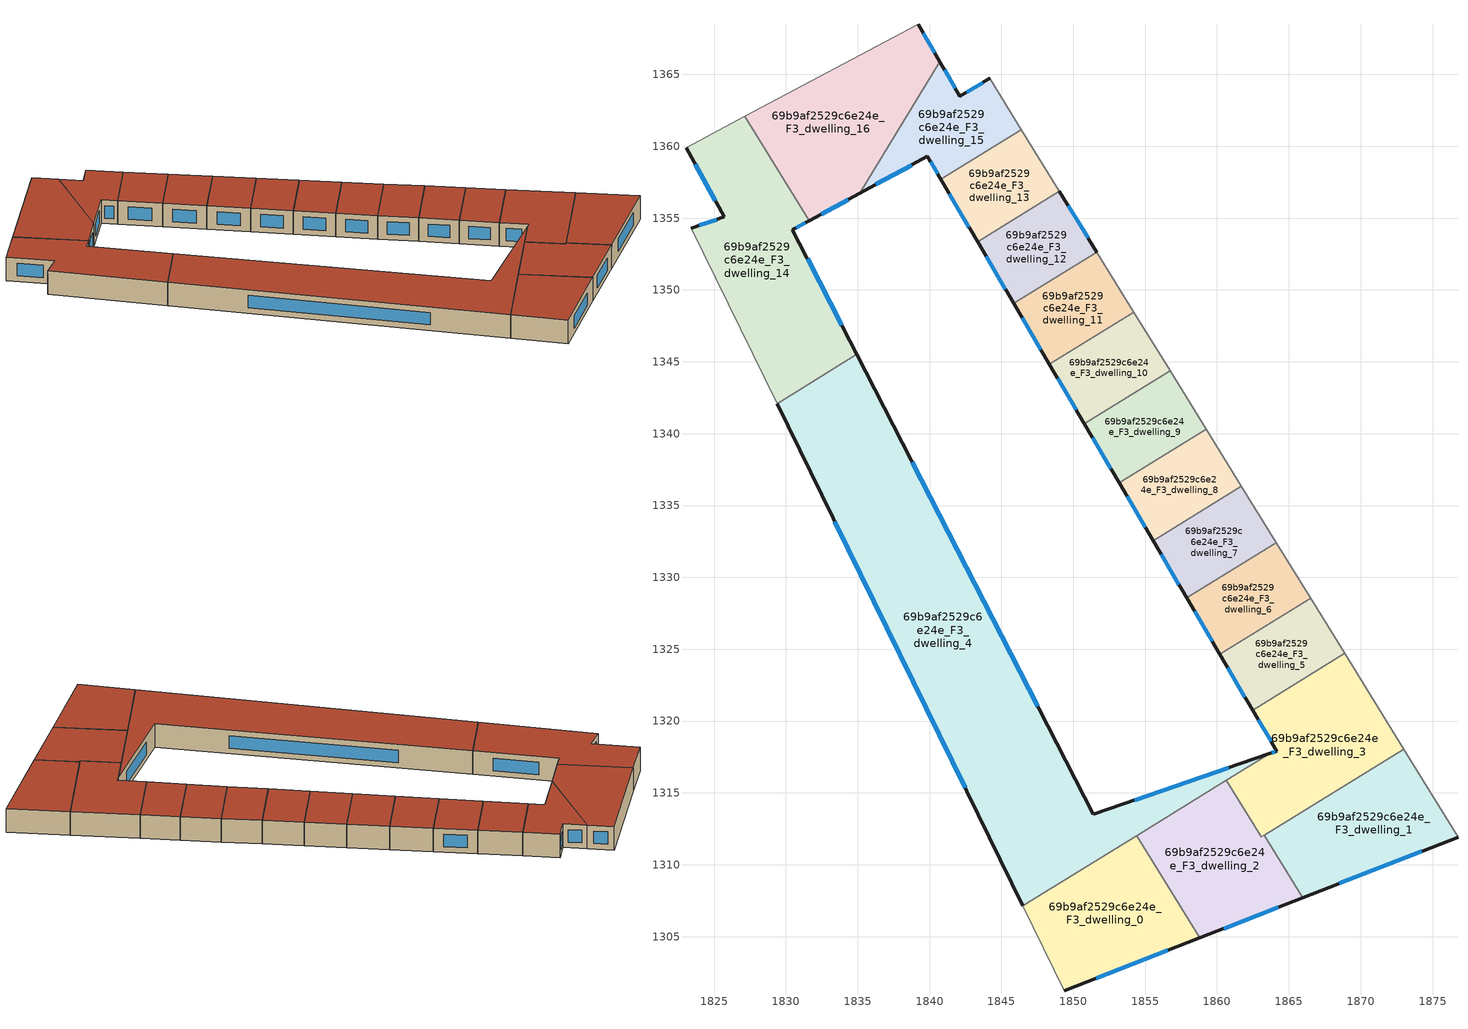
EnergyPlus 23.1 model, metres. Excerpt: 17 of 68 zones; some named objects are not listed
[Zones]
69b9af2529c6e24e_F3_dwelling_0
 floor to 69b9af2529c6e24e_F2_dwelling_0 (EU_floor_Construction): 1854.4,1312.01 1858.78,1304.91 1849.38,1301.23 1846.49,1307.13 z9
 wall outside (EU_wall_Construction): 1849.38,1301.23 1858.78,1304.91 z9:12
 wall to 69b9af2529c6e24e_F3_dwelling_2 (EU_wall_Construction): 1858.78,1304.91 1854.4,1312.01 z9:12
 wall adiabatic (EU_wall_Construction): 1846.49,1307.13 1849.38,1301.23 z9:12
 wall to 69b9af2529c6e24e_F3_dwelling_4 (EU_wall_Construction): 1854.4,1312.01 1846.49,1307.13 z9:12
 window (EU_Window_Construction): 1851.59,1302.09 1856.58,1304.04 z9.7:11.3
 roof outside (EU_roof_Construction): 1858.78,1304.91 1854.4,1312.01 1846.49,1307.13 1849.38,1301.23 z12
69b9af2529c6e24e_F3_dwelling_1
 floor to 69b9af2529c6e24e_F2_dwelling_1 (EU_floor_Construction): 1872.99,1318.05 1876.77,1311.93 1865.96,1307.71 1863.28,1312.06 z9
 wall outside (EU_wall_Construction): 1865.96,1307.71 1876.77,1311.93 z9:12
 wall adiabatic (EU_wall_Construction): 1876.77,1311.93 1872.99,1318.05 z9:12
 wall to 69b9af2529c6e24e_F3_dwelling_2 (EU_wall_Construction): 1863.28,1312.06 1865.96,1307.71 z9:12
 wall to 69b9af2529c6e24e_F3_dwelling_3 (EU_wall_Construction): 1872.99,1318.05 1863.28,1312.06 z9:12
 window (EU_Window_Construction): 1868.5,1308.7 1874.23,1310.94 z9.7:11.3
 roof outside (EU_roof_Construction): 1876.77,1311.93 1872.99,1318.05 1863.28,1312.06 1865.96,1307.71 z12
69b9af2529c6e24e_F3_dwelling_10
 floor to 69b9af2529c6e24e_F2_dwelling_10 (EU_floor_Construction): 1854.21,1348.47 1856.74,1344.37 1850.78,1340.68 1848.33,1344.84 z9
 wall outside (EU_wall_Construction): 1848.33,1344.84 1850.78,1340.68 z9:12
 wall to 69b9af2529c6e24e_F3_dwelling_11 (EU_wall_Construction): 1854.21,1348.47 1848.33,1344.84 z9:12
 wall adiabatic (EU_wall_Construction): 1856.74,1344.37 1854.21,1348.47 z9:12
 wall to 69b9af2529c6e24e_F3_dwelling_9 (EU_wall_Construction): 1850.78,1340.68 1856.74,1344.37 z9:12
 window (EU_Window_Construction): 1848.91,1343.87 1850.2,1341.66 z9.7:11.3
 roof outside (EU_roof_Construction): 1856.74,1344.37 1854.21,1348.47 1848.33,1344.84 1850.78,1340.68 z12
69b9af2529c6e24e_F3_dwelling_11
 floor to 69b9af2529c6e24e_F2_dwelling_11 (EU_floor_Construction): 1851.64,1352.63 1854.21,1348.47 1848.33,1344.84 1845.85,1349.06 z9
 wall outside (EU_wall_Construction): 1845.85,1349.06 1848.33,1344.84 z9:12
 wall to 69b9af2529c6e24e_F3_dwelling_12 (EU_wall_Construction): 1851.64,1352.63 1845.85,1349.06 z9:12
 wall adiabatic (EU_wall_Construction): 1854.21,1348.47 1851.64,1352.63 z9:12
 window (EU_Window_Construction): 1846.44,1348.07 1847.75,1345.83 z9.7:11.3
 roof outside (EU_roof_Construction): 1854.21,1348.47 1851.64,1352.63 1845.85,1349.06 1848.33,1344.84 z12
69b9af2529c6e24e_F3_dwelling_12
 floor to 69b9af2529c6e24e_F2_dwelling_12 (EU_floor_Construction): 1849.03,1356.86 1851.64,1352.63 1845.85,1349.06 1843.34,1353.35 z9
 wall outside (EU_wall_Construction): 1851.64,1352.63 1849.03,1356.86 / 1843.34,1353.35 1845.85,1349.06 z9:12
 wall to 69b9af2529c6e24e_F3_dwelling_13 (EU_wall_Construction): 1849.03,1356.86 1843.34,1353.35 z9:12
 window (EU_Window_Construction): 1851.02,1353.62 1849.64,1355.86 / 1843.93,1352.34 1845.26,1350.07 z9.7:11.3
 roof outside (EU_roof_Construction): 1851.64,1352.63 1849.03,1356.86 1843.34,1353.35 1845.85,1349.06 z12
69b9af2529c6e24e_F3_dwelling_13
 floor to 69b9af2529c6e24e_F2_dwelling_13 (EU_floor_Construction): 1846.37,1361.15 1849.03,1356.86 1843.34,1353.35 1840.78,1357.7 z9
 wall outside (EU_wall_Construction): 1840.78,1357.7 1843.34,1353.35 z9:12
 wall to 69b9af2529c6e24e_F3_dwelling_15 (EU_wall_Construction): 1846.37,1361.15 1840.78,1357.7 z9:12
 wall adiabatic (EU_wall_Construction): 1849.03,1356.86 1846.37,1361.15 z9:12
 window (EU_Window_Construction): 1841.38,1356.68 1842.74,1354.37 z9.7:11.3
 roof outside (EU_roof_Construction): 1849.03,1356.86 1846.37,1361.15 1840.78,1357.7 1843.34,1353.35 z12
69b9af2529c6e24e_F3_dwelling_14
 floor to 69b9af2529c6e24e_F2_dwelling_14 (EU_floor_Construction): 1827.15,1362.07 1831.62,1354.83 1830.46,1354.2 1834.92,1345.51 1829.39,1342.1 1823.41,1354.31 1825.72,1355.08 1823.05,1359.89 z9
 wall outside (EU_wall_Construction): 1823.05,1359.89 1825.72,1355.08 1823.41,1354.31 / 1834.92,1345.51 1830.46,1354.2 1831.62,1354.83 z9:12
 wall adiabatic (EU_wall_Construction): 1827.15,1362.07 1823.05,1359.89 / 1823.41,1354.31 1829.39,1342.1 z9:12
 wall to 69b9af2529c6e24e_F3_dwelling_16 (EU_wall_Construction): 1831.62,1354.83 1827.15,1362.07 z9:12
 wall to 69b9af2529c6e24e_F3_dwelling_4 (EU_wall_Construction): 1829.39,1342.1 1834.92,1345.51 z9:12
 window (EU_Window_Construction): 1825.18,1354.9 1823.95,1354.49 / 1823.67,1358.76 1825.09,1356.21 / 1830.73,1354.35 1831.35,1354.68 / 1833.87,1347.55 1831.51,1352.16 z9.7:11.3
 roof outside (EU_roof_Construction): 1834.92,1345.51 1830.46,1354.2 1831.62,1354.83 1827.15,1362.07 1823.05,1359.89 1825.72,1355.08 1823.41,1354.31 1829.39,1342.1 z12
69b9af2529c6e24e_F3_dwelling_15
 floor to 69b9af2529c6e24e_F2_dwelling_15 (EU_floor_Construction): 1844.17,1364.72 1846.37,1361.15 1840.78,1357.7 1839.84,1359.29 1835.15,1356.75 1840.72,1365.89 1842.11,1363.48 z9
 wall outside (EU_wall_Construction): 1835.15,1356.75 1839.84,1359.29 1840.78,1357.7 / 1844.17,1364.72 1842.11,1363.48 1840.72,1365.89 z9:12
 wall adiabatic (EU_wall_Construction): 1846.37,1361.15 1844.17,1364.72 z9:12
 wall to 69b9af2529c6e24e_F3_dwelling_16 (EU_wall_Construction): 1840.72,1365.89 1835.15,1356.75 z9:12
 window (EU_Window_Construction): 1840.06,1358.92 1840.56,1358.08 / 1836.26,1357.34 1838.74,1358.69 / 1841.78,1364.05 1841.04,1365.32 / 1843.69,1364.43 1842.6,1363.77 z9.7:11.3
 roof outside (EU_roof_Construction): 1846.37,1361.15 1844.17,1364.72 1842.11,1363.48 1840.72,1365.89 1835.15,1356.75 1839.84,1359.29 1840.78,1357.7 z12
69b9af2529c6e24e_F3_dwelling_16
 floor to 69b9af2529c6e24e_F2_dwelling_16 (EU_floor_Construction): 1839.2,1368.49 1840.72,1365.89 1835.15,1356.75 1831.62,1354.83 1827.15,1362.07 z9
 wall outside (EU_wall_Construction): 1840.72,1365.89 1839.2,1368.49 / 1831.62,1354.83 1835.15,1356.75 z9:12
 wall adiabatic (EU_wall_Construction): 1839.2,1368.49 1827.15,1362.07 z9:12
 window (EU_Window_Construction): 1840.36,1366.5 1839.56,1367.88 / 1832.45,1355.28 1834.32,1356.3 z9.7:11.3
 roof outside (EU_roof_Construction): 1835.15,1356.75 1840.72,1365.89 1839.2,1368.49 1827.15,1362.07 1831.62,1354.83 z12
69b9af2529c6e24e_F3_dwelling_2
 floor to 69b9af2529c6e24e_F2_dwelling_2 (EU_floor_Construction): 1863.28,1312.06 1865.96,1307.71 1858.78,1304.91 1854.4,1312.01 1860.65,1315.87 1863.08,1311.94 z9
 wall outside (EU_wall_Construction): 1858.78,1304.91 1865.96,1307.71 z9:12
 wall to 69b9af2529c6e24e_F3_dwelling_3 (EU_wall_Construction): 1863.28,1312.06 1863.08,1311.94 1860.65,1315.87 z9:12
 wall to 69b9af2529c6e24e_F3_dwelling_4 (EU_wall_Construction): 1860.65,1315.87 1854.4,1312.02 z9:12
 window (EU_Window_Construction): 1860.47,1305.56 1864.28,1307.05 z9.7:11.3
 roof outside (EU_roof_Construction): 1865.96,1307.71 1863.28,1312.06 1863.08,1311.94 1860.65,1315.87 1854.4,1312.01 1858.78,1304.91 z12
69b9af2529c6e24e_F3_dwelling_3
 floor to 69b9af2529c6e24e_F2_dwelling_3 (EU_floor_Construction): 1868.88,1324.71 1872.99,1318.05 1863.08,1311.94 1860.65,1315.87 1863.72,1317.76 1864.15,1317.91 1862.48,1320.76 z9
 wall outside (EU_wall_Construction): 1862.48,1320.76 1864.15,1317.91 1863.72,1317.76 z9:12
 wall to 69b9af2529c6e24e_F3_dwelling_5 (EU_wall_Construction): 1868.88,1324.71 1862.48,1320.76 z9:12
 wall adiabatic (EU_wall_Construction): 1872.99,1318.05 1868.88,1324.71 z9:12
 wall to 69b9af2529c6e24e_F3_dwelling_4 (EU_wall_Construction): 1863.72,1317.76 1860.65,1315.87 z9:12
 window (EU_Window_Construction): 1864.05,1317.88 1863.82,1317.8 / 1862.88,1320.09 1863.76,1318.58 z9.7:11.3
 roof outside (EU_roof_Construction): 1872.99,1318.05 1868.88,1324.71 1862.48,1320.76 1864.15,1317.91 1863.72,1317.76 1860.65,1315.87 1863.08,1311.94 z12
69b9af2529c6e24e_F3_dwelling_4
 floor to 69b9af2529c6e24e_F2_dwelling_4 (EU_floor_Construction): 1863.72,1317.76 1846.49,1307.13 1829.39,1342.1 1834.92,1345.51 1851.38,1313.5 z9
 wall outside (EU_wall_Construction): 1863.72,1317.76 1851.38,1313.5 1834.92,1345.51 / 1829.39,1342.1 1846.49,1307.13 z9:12
 window (EU_Window_Construction): 1860.82,1316.76 1854.28,1314.5 / 1833.4,1333.89 1842.47,1315.35 / 1847.51,1321.02 1838.79,1338 z9.7:11.3
 roof outside (EU_roof_Construction): 1863.72,1317.76 1851.38,1313.5 1834.92,1345.51 1829.39,1342.1 1846.49,1307.13 z12
69b9af2529c6e24e_F3_dwelling_5
 floor to 69b9af2529c6e24e_F2_dwelling_5 (EU_floor_Construction): 1866.52,1328.53 1868.88,1324.71 1862.48,1320.76 1860.2,1324.64 z9
 wall outside (EU_wall_Construction): 1860.2,1324.64 1862.48,1320.76 z9:12
 wall to 69b9af2529c6e24e_F3_dwelling_6 (EU_wall_Construction): 1866.52,1328.53 1860.2,1324.64 z9:12
 wall adiabatic (EU_wall_Construction): 1868.88,1324.71 1866.52,1328.53 z9:12
 window (EU_Window_Construction): 1860.74,1323.73 1861.95,1321.67 z9.7:11.3
 roof outside (EU_roof_Construction): 1868.88,1324.71 1866.52,1328.53 1860.2,1324.64 1862.48,1320.76 z12
69b9af2529c6e24e_F3_dwelling_6
 floor to 69b9af2529c6e24e_F2_dwelling_6 (EU_floor_Construction): 1864.12,1332.41 1866.52,1328.53 1860.2,1324.64 1857.9,1328.57 z9
 wall outside (EU_wall_Construction): 1857.9,1328.57 1860.2,1324.64 z9:12
 wall to 69b9af2529c6e24e_F3_dwelling_7 (EU_wall_Construction): 1864.12,1332.41 1857.9,1328.57 z9:12
 wall adiabatic (EU_wall_Construction): 1866.52,1328.53 1864.12,1332.41 z9:12
 window (EU_Window_Construction): 1858.44,1327.64 1859.66,1325.56 z9.7:11.3
 roof outside (EU_roof_Construction): 1866.52,1328.53 1864.12,1332.41 1857.9,1328.57 1860.2,1324.64 z12
69b9af2529c6e24e_F3_dwelling_7
 floor to 69b9af2529c6e24e_F2_dwelling_7 (EU_floor_Construction): 1861.7,1336.34 1864.12,1332.41 1857.9,1328.57 1855.55,1332.55 z9
 wall outside (EU_wall_Construction): 1855.55,1332.55 1857.9,1328.57 z9:12
 wall to 69b9af2529c6e24e_F3_dwelling_8 (EU_wall_Construction): 1861.7,1336.34 1855.55,1332.55 z9:12
 wall adiabatic (EU_wall_Construction): 1864.12,1332.41 1861.7,1336.34 z9:12
 window (EU_Window_Construction): 1856.1,1331.61 1857.35,1329.5 z9.7:11.3
 roof outside (EU_roof_Construction): 1864.12,1332.41 1861.7,1336.34 1855.55,1332.55 1857.9,1328.57 z12
69b9af2529c6e24e_F3_dwelling_8
 floor to 69b9af2529c6e24e_F2_dwelling_8 (EU_floor_Construction): 1859.24,1340.32 1861.7,1336.34 1855.55,1332.55 1853.18,1336.59 z9
 wall outside (EU_wall_Construction): 1853.18,1336.59 1855.55,1332.55 z9:12
 wall to 69b9af2529c6e24e_F3_dwelling_9 (EU_wall_Construction): 1859.24,1340.32 1853.18,1336.59 z9:12
 wall adiabatic (EU_wall_Construction): 1861.7,1336.34 1859.24,1340.32 z9:12
 window (EU_Window_Construction): 1853.74,1335.64 1855,1333.5 z9.7:11.3
 roof outside (EU_roof_Construction): 1861.7,1336.34 1859.24,1340.32 1853.18,1336.59 1855.55,1332.55 z12
69b9af2529c6e24e_F3_dwelling_9
 floor to 69b9af2529c6e24e_F2_dwelling_9 (EU_floor_Construction): 1856.74,1344.37 1859.24,1340.32 1853.18,1336.59 1850.78,1340.68 z9
 wall outside (EU_wall_Construction): 1850.78,1340.68 1853.18,1336.59 z9:12
 wall adiabatic (EU_wall_Construction): 1859.24,1340.32 1856.74,1344.37 z9:12
 window (EU_Window_Construction): 1851.34,1339.72 1852.62,1337.55 z9.7:11.3
 roof outside (EU_roof_Construction): 1859.24,1340.32 1856.74,1344.37 1850.78,1340.68 1853.18,1336.59 z12
[Building]
EU S2 Campaign: North Axis=0; Terrain=City; Solar Distribution=FullExterior
[Site:Location]
Budapest.Ferenc.Liszt.Intl.AP: Latitude=47.437; Longitude=19.256; Time Zone=1; Elevation=185
[SizingPeriod:WeatherFileDays]
AnnualSizingPeriod: Begin Month=1; Begin Day of Month=1; End Month=12; End Day of Month=31; Day of Week for Start Day=Monday; Use Weather File Daylight Saving Period=No; Use Weather File Rain and Snow Indicators=No
[MATERIAL]
EU_InternalMass_Material: Roughness=MediumRough; Thickness=0.1; Conductivity=1; Density=1800; Specific Heat=900; Thermal Absorptance=0.9; Solar Absorptance=0.7; Visible Absorptance=0.7
[MATERIAL:NOMASS] Roughness=MediumRough; Thermal Absorptance=0.9; Solar Absorptance=0.7; Visible Absorptance=0.7
Name | Thermal Resistance
EU_wall_NoMass | 0.832559
EU_roof_NoMass | 1.39638
EU_floor_NoMass | 0.872794
[WINDOWMATERIAL:SIMPLEGLAZINGSYSTEM]
EU_Window_SimpleGlazing: UFactor=2.79869; Solar Heat Gain Coefficient=0.75; Visible Transmittance=0.75
[CONSTRUCTION]
EU_wall_Construction: EU_wall_NoMass
EU_roof_Construction: EU_roof_NoMass
EU_floor_Construction: EU_floor_NoMass
EU_Window_Construction: EU_Window_SimpleGlazing
EU_InternalMass_Construction: EU_InternalMass_Material
[ZONE] Type=1; Multiplier=1; Ceiling Height=autocalculate; Floor Area=autocalculate; Part of Total Floor Area=Yes
Name | Volume
69b9af2529c6e24e_F3_dwelling_0 | 215.676
69b9af2529c6e24e_F3_dwelling_1 | 210.775
69b9af2529c6e24e_F3_dwelling_10 | 100.59
69b9af2529c6e24e_F3_dwelling_11 | 100.532
69b9af2529c6e24e_F3_dwelling_12 | 100.493
69b9af2529c6e24e_F3_dwelling_13 | 100.437
69b9af2529c6e24e_F3_dwelling_14 | 338.41
69b9af2529c6e24e_F3_dwelling_15 | 128.055
69b9af2529c6e24e_F3_dwelling_16 | 267.059
69b9af2529c6e24e_F3_dwelling_2 | 202.454
69b9af2529c6e24e_F3_dwelling_3 | 233.777
69b9af2529c6e24e_F3_dwelling_4 | 856.528
69b9af2529c6e24e_F3_dwelling_5 | 100.782
69b9af2529c6e24e_F3_dwelling_6 | 100.745
69b9af2529c6e24e_F3_dwelling_7 | 100.714
69b9af2529c6e24e_F3_dwelling_8 | 100.673
69b9af2529c6e24e_F3_dwelling_9 | 100.634
[INTERNALMASS] Construction=EU_InternalMass_Construction
Name | Zone or ZoneList | Surface Area
69b9af2529c6e24e_F3_dwelling_0_EU_InternalMass | 69b9af2529c6e24e_F3_dwelling_0 | 71.8936
69b9af2529c6e24e_F3_dwelling_1_EU_InternalMass | 69b9af2529c6e24e_F3_dwelling_1 | 70.2612
69b9af2529c6e24e_F3_dwelling_2_EU_InternalMass | 69b9af2529c6e24e_F3_dwelling_2 | 67.4808
69b9af2529c6e24e_F3_dwelling_3_EU_InternalMass | 69b9af2529c6e24e_F3_dwelling_3 | 77.9284
69b9af2529c6e24e_F3_dwelling_4_EU_InternalMass | 69b9af2529c6e24e_F3_dwelling_4 | 285.512
69b9af2529c6e24e_F3_dwelling_5_EU_InternalMass | 69b9af2529c6e24e_F3_dwelling_5 | 33.5942
69b9af2529c6e24e_F3_dwelling_6_EU_InternalMass | 69b9af2529c6e24e_F3_dwelling_6 | 33.5815
69b9af2529c6e24e_F3_dwelling_7_EU_InternalMass | 69b9af2529c6e24e_F3_dwelling_7 | 33.5711
69b9af2529c6e24e_F3_dwelling_8_EU_InternalMass | 69b9af2529c6e24e_F3_dwelling_8 | 33.5578
69b9af2529c6e24e_F3_dwelling_9_EU_InternalMass | 69b9af2529c6e24e_F3_dwelling_9 | 33.5446
69b9af2529c6e24e_F3_dwelling_10_EU_InternalMass | 69b9af2529c6e24e_F3_dwelling_10 | 33.5301
69b9af2529c6e24e_F3_dwelling_11_EU_InternalMass | 69b9af2529c6e24e_F3_dwelling_11 | 33.5119
69b9af2529c6e24e_F3_dwelling_12_EU_InternalMass | 69b9af2529c6e24e_F3_dwelling_12 | 33.4976
69b9af2529c6e24e_F3_dwelling_13_EU_InternalMass | 69b9af2529c6e24e_F3_dwelling_13 | 33.479
69b9af2529c6e24e_F3_dwelling_14_EU_InternalMass | 69b9af2529c6e24e_F3_dwelling_14 | 112.805
69b9af2529c6e24e_F3_dwelling_15_EU_InternalMass | 69b9af2529c6e24e_F3_dwelling_15 | 42.6843
69b9af2529c6e24e_F3_dwelling_16_EU_InternalMass | 69b9af2529c6e24e_F3_dwelling_16 | 89.0198
[OTHEREQUIPMENT] Fuel Type=Electricity; Design Level Calculation Method=Watts/Area; Power per Zone Floor Area=1; Fraction Latent=0; Fraction Radiant=0; Fraction Lost=0; Carbon Dioxide Generation Rate=0; EndUse Subcategory=EU_Step8_InternalGains
Name | Zone or ZoneList or Space or SpaceList | Schedule
EU_Step8_InternalGain_69b9af2529c6e24e_F3_dwelling_0_f000 | 69b9af2529c6e24e_F3_dwelling_0 | EU_Step8_GainSchedule_69b9af2529c6e24e_F3_dwelling_0_f000
EU_Step8_InternalGain_69b9af2529c6e24e_F3_dwelling_1_f000 | 69b9af2529c6e24e_F3_dwelling_1 | EU_Step8_GainSchedule_69b9af2529c6e24e_F3_dwelling_1_f000
EU_Step8_InternalGain_69b9af2529c6e24e_F3_dwelling_2_f000 | 69b9af2529c6e24e_F3_dwelling_2 | EU_Step8_GainSchedule_69b9af2529c6e24e_F3_dwelling_2_f000
EU_Step8_InternalGain_69b9af2529c6e24e_F3_dwelling_3_f000 | 69b9af2529c6e24e_F3_dwelling_3 | EU_Step8_GainSchedule_69b9af2529c6e24e_F3_dwelling_3_f000
EU_Step8_InternalGain_69b9af2529c6e24e_F3_dwelling_4_f000 | 69b9af2529c6e24e_F3_dwelling_4 | EU_Step8_GainSchedule_69b9af2529c6e24e_F3_dwelling_4_f000
EU_Step8_InternalGain_69b9af2529c6e24e_F3_dwelling_5_f000 | 69b9af2529c6e24e_F3_dwelling_5 | EU_Step8_GainSchedule_69b9af2529c6e24e_F3_dwelling_5_f000
EU_Step8_InternalGain_69b9af2529c6e24e_F3_dwelling_6_f000 | 69b9af2529c6e24e_F3_dwelling_6 | EU_Step8_GainSchedule_69b9af2529c6e24e_F3_dwelling_6_f000
EU_Step8_InternalGain_69b9af2529c6e24e_F3_dwelling_7_f000 | 69b9af2529c6e24e_F3_dwelling_7 | EU_Step8_GainSchedule_69b9af2529c6e24e_F3_dwelling_7_f000
EU_Step8_InternalGain_69b9af2529c6e24e_F3_dwelling_8_f000 | 69b9af2529c6e24e_F3_dwelling_8 | EU_Step8_GainSchedule_69b9af2529c6e24e_F3_dwelling_8_f000
EU_Step8_InternalGain_69b9af2529c6e24e_F3_dwelling_9_f000 | 69b9af2529c6e24e_F3_dwelling_9 | EU_Step8_GainSchedule_69b9af2529c6e24e_F3_dwelling_9_f000
EU_Step8_InternalGain_69b9af2529c6e24e_F3_dwelling_10_f000 | 69b9af2529c6e24e_F3_dwelling_10 | EU_Step8_GainSchedule_69b9af2529c6e24e_F3_dwelling_10_f000
EU_Step8_InternalGain_69b9af2529c6e24e_F3_dwelling_11_f000 | 69b9af2529c6e24e_F3_dwelling_11 | EU_Step8_GainSchedule_69b9af2529c6e24e_F3_dwelling_11_f000
EU_Step8_InternalGain_69b9af2529c6e24e_F3_dwelling_12_f000 | 69b9af2529c6e24e_F3_dwelling_12 | EU_Step8_GainSchedule_69b9af2529c6e24e_F3_dwelling_12_f000
EU_Step8_InternalGain_69b9af2529c6e24e_F3_dwelling_13_f000 | 69b9af2529c6e24e_F3_dwelling_13 | EU_Step8_GainSchedule_69b9af2529c6e24e_F3_dwelling_13_f000
EU_Step8_InternalGain_69b9af2529c6e24e_F3_dwelling_14_f000 | 69b9af2529c6e24e_F3_dwelling_14 | EU_Step8_GainSchedule_69b9af2529c6e24e_F3_dwelling_14_f000
EU_Step8_InternalGain_69b9af2529c6e24e_F3_dwelling_15_f000 | 69b9af2529c6e24e_F3_dwelling_15 | EU_Step8_GainSchedule_69b9af2529c6e24e_F3_dwelling_15_f000
EU_Step8_InternalGain_69b9af2529c6e24e_F3_dwelling_16_f000 | 69b9af2529c6e24e_F3_dwelling_16 | EU_Step8_GainSchedule_69b9af2529c6e24e_F3_dwelling_16_f000
[ZONEVENTILATION:DESIGNFLOWRATE] Schedule=EU_AlwaysOn; Design Flow Rate Calculation Method=AirChanges/Hour; Air Changes per Hour=0.475469; Ventilation Type=Natural; Fan Pressure Rise=0; Fan Total Efficiency=1; Constant Term Coefficient=1; Temperature Term Coefficient=0; Velocity Term Coefficient=0; Velocity Squared Term Coefficient=0; Minimum Indoor Temperature=-100; Maximum Indoor Temperature=100; Delta Temperature=-100; Minimum Outdoor Temperature=-100; Maximum Outdoor Temperature=100; Maximum Wind Speed=40
Name | Zone or ZoneList or Space or SpaceList
EU_ConstantAir_69b9af2529c6e24e_F3_dwelling_0 | 69b9af2529c6e24e_F3_dwelling_0
EU_ConstantAir_69b9af2529c6e24e_F3_dwelling_1 | 69b9af2529c6e24e_F3_dwelling_1
EU_ConstantAir_69b9af2529c6e24e_F3_dwelling_2 | 69b9af2529c6e24e_F3_dwelling_2
EU_ConstantAir_69b9af2529c6e24e_F3_dwelling_3 | 69b9af2529c6e24e_F3_dwelling_3
EU_ConstantAir_69b9af2529c6e24e_F3_dwelling_4 | 69b9af2529c6e24e_F3_dwelling_4
EU_ConstantAir_69b9af2529c6e24e_F3_dwelling_5 | 69b9af2529c6e24e_F3_dwelling_5
EU_ConstantAir_69b9af2529c6e24e_F3_dwelling_6 | 69b9af2529c6e24e_F3_dwelling_6
EU_ConstantAir_69b9af2529c6e24e_F3_dwelling_7 | 69b9af2529c6e24e_F3_dwelling_7
EU_ConstantAir_69b9af2529c6e24e_F3_dwelling_8 | 69b9af2529c6e24e_F3_dwelling_8
EU_ConstantAir_69b9af2529c6e24e_F3_dwelling_9 | 69b9af2529c6e24e_F3_dwelling_9
EU_ConstantAir_69b9af2529c6e24e_F3_dwelling_10 | 69b9af2529c6e24e_F3_dwelling_10
EU_ConstantAir_69b9af2529c6e24e_F3_dwelling_11 | 69b9af2529c6e24e_F3_dwelling_11
EU_ConstantAir_69b9af2529c6e24e_F3_dwelling_12 | 69b9af2529c6e24e_F3_dwelling_12
EU_ConstantAir_69b9af2529c6e24e_F3_dwelling_13 | 69b9af2529c6e24e_F3_dwelling_13
EU_ConstantAir_69b9af2529c6e24e_F3_dwelling_14 | 69b9af2529c6e24e_F3_dwelling_14
EU_ConstantAir_69b9af2529c6e24e_F3_dwelling_15 | 69b9af2529c6e24e_F3_dwelling_15
EU_ConstantAir_69b9af2529c6e24e_F3_dwelling_16 | 69b9af2529c6e24e_F3_dwelling_16
[HVACTEMPLATE:ZONE:IDEALLOADSAIRSYSTEM] System Availability Schedule=EU_AlwaysOn; Maximum Heating Supply Air Temperature=50; Minimum Cooling Supply Air Temperature=13; Maximum Heating Supply Air Humidity Ratio=0.0156; Minimum Cooling Supply Air Humidity Ratio=0.0077; Heating Limit=NoLimit; Cooling Limit=NoLimit; Heating Availability Schedule=EU_AlwaysOn; Cooling Availability Schedule=EU_CoolingOff; Dehumidification Control Type=ConstantSensibleHeatRatio; Cooling Sensible Heat Ratio=0.7; Dehumidification Setpoint=60; Humidification Control Type=None; Humidification Setpoint=30; Outdoor Air Method=None; Outdoor Air Flow Rate per Person=0.00944; Outdoor Air Flow Rate per Zone Floor Area=0; Outdoor Air Flow Rate per Zone=0; Demand Controlled Ventilation Type=None; Outdoor Air Economizer Type=NoEconomizer; Heat Recovery Type=None; Sensible Heat Recovery Effectiveness=0.7; Latent Heat Recovery Effectiveness=0.65
Name | Template Thermostat
69b9af2529c6e24e_F3_dwelling_0 | EU_HeatOnly_69b9af2529c6e24e_F3_dwelling_0
69b9af2529c6e24e_F3_dwelling_1 | EU_HeatOnly_69b9af2529c6e24e_F3_dwelling_1
69b9af2529c6e24e_F3_dwelling_2 | EU_HeatOnly_69b9af2529c6e24e_F3_dwelling_2
69b9af2529c6e24e_F3_dwelling_3 | EU_HeatOnly_69b9af2529c6e24e_F3_dwelling_3
69b9af2529c6e24e_F3_dwelling_4 | EU_HeatOnly_69b9af2529c6e24e_F3_dwelling_4
69b9af2529c6e24e_F3_dwelling_5 | EU_HeatOnly_69b9af2529c6e24e_F3_dwelling_5
69b9af2529c6e24e_F3_dwelling_6 | EU_HeatOnly_69b9af2529c6e24e_F3_dwelling_6
69b9af2529c6e24e_F3_dwelling_7 | EU_HeatOnly_69b9af2529c6e24e_F3_dwelling_7
69b9af2529c6e24e_F3_dwelling_8 | EU_HeatOnly_69b9af2529c6e24e_F3_dwelling_8
69b9af2529c6e24e_F3_dwelling_9 | EU_HeatOnly_69b9af2529c6e24e_F3_dwelling_9
69b9af2529c6e24e_F3_dwelling_10 | EU_HeatOnly_69b9af2529c6e24e_F3_dwelling_10
69b9af2529c6e24e_F3_dwelling_11 | EU_HeatOnly_69b9af2529c6e24e_F3_dwelling_11
69b9af2529c6e24e_F3_dwelling_12 | EU_HeatOnly_69b9af2529c6e24e_F3_dwelling_12
69b9af2529c6e24e_F3_dwelling_13 | EU_HeatOnly_69b9af2529c6e24e_F3_dwelling_13
69b9af2529c6e24e_F3_dwelling_14 | EU_HeatOnly_69b9af2529c6e24e_F3_dwelling_14
69b9af2529c6e24e_F3_dwelling_15 | EU_HeatOnly_69b9af2529c6e24e_F3_dwelling_15
69b9af2529c6e24e_F3_dwelling_16 | EU_HeatOnly_69b9af2529c6e24e_F3_dwelling_16
[SIZING:ZONE] Zone Cooling Design Supply Air Temperature Input Method=SupplyAirTemperature; Zone Cooling Design Supply Air Temperature=13; Zone Heating Design Supply Air Temperature Input Method=SupplyAirTemperature; Zone Heating Design Supply Air Temperature=50; Zone Cooling Design Supply Air Humidity Ratio=0.008; Zone Heating Design Supply Air Humidity Ratio=0.008; Cooling Design Air Flow Method=DesignDay; Cooling Design Air Flow Rate=0; Cooling Minimum Air Flow per Zone Floor Area=0.000762; Cooling Minimum Air Flow=0; Cooling Minimum Air Flow Fraction=0.2; Heating Design Air Flow Method=DesignDay; Heating Design Air Flow Rate=0; Heating Maximum Air Flow per Zone Floor Area=0.002032; Heating Maximum Air Flow=0.141576; Heating Maximum Air Flow Fraction=0.3; Account for Dedicated Outdoor Air System=No; Dedicated Outdoor Air System Control Strategy=NeutralSupplyAir; Dedicated Outdoor Air Low Setpoint Temperature for Design=autosize; Dedicated Outdoor Air High Setpoint Temperature for Design=autosize; Zone Load Sizing Method=Sensible Load Only No Latent Load; Zone Latent Cooling Design Supply Air Humidity Ratio Input Method=HumidityRatioDifference; Zone Cooling Design Supply Air Humidity Ratio Difference=0.005; Zone Latent Heating Design Supply Air Humidity Ratio Input Method=HumidityRatioDifference; Zone Humidification Design Supply Air Humidity Ratio Difference=0.005
69b9af2529c6e24e_F3_dwelling_0; 69b9af2529c6e24e_F3_dwelling_1; 69b9af2529c6e24e_F3_dwelling_2; 69b9af2529c6e24e_F3_dwelling_3; 69b9af2529c6e24e_F3_dwelling_4; 69b9af2529c6e24e_F3_dwelling_5; 69b9af2529c6e24e_F3_dwelling_6; 69b9af2529c6e24e_F3_dwelling_7; 69b9af2529c6e24e_F3_dwelling_8; 69b9af2529c6e24e_F3_dwelling_9; 69b9af2529c6e24e_F3_dwelling_10; 69b9af2529c6e24e_F3_dwelling_11; 69b9af2529c6e24e_F3_dwelling_12; 69b9af2529c6e24e_F3_dwelling_13; 69b9af2529c6e24e_F3_dwelling_14; 69b9af2529c6e24e_F3_dwelling_15; 69b9af2529c6e24e_F3_dwelling_16
[SCHEDULE:CONSTANT]
Name | Hourly Value
EU_AlwaysOn | 1
EU_CoolingOff | 0
[SCHEDULE:FILE] Column Number=1; Rows to Skip at Top=0; Number of Hours of Data=8760; Column Separator=Comma; Interpolate to Timestep=No; Minutes per Item=60; Adjust Schedule for Daylight Savings=Yes
Name | File
EU_Step8_GainSchedule_69b9af2529c6e24e_F3_dwelling_0_f000 | ../../schedules/69b9af2529c6e24e/69b9af2529c6e24e_F3_dwelling_0_f000_gain.csv
EU_Step8_GainSchedule_69b9af2529c6e24e_F3_dwelling_1_f000 | ../../schedules/69b9af2529c6e24e/69b9af2529c6e24e_F3_dwelling_1_f000_gain.csv
EU_Step8_GainSchedule_69b9af2529c6e24e_F3_dwelling_2_f000 | ../../schedules/69b9af2529c6e24e/69b9af2529c6e24e_F3_dwelling_2_f000_gain.csv
EU_Step8_GainSchedule_69b9af2529c6e24e_F3_dwelling_3_f000 | ../../schedules/69b9af2529c6e24e/69b9af2529c6e24e_F3_dwelling_3_f000_gain.csv
EU_Step8_GainSchedule_69b9af2529c6e24e_F3_dwelling_4_f000 | ../../schedules/69b9af2529c6e24e/69b9af2529c6e24e_F3_dwelling_4_f000_gain.csv
EU_Step8_GainSchedule_69b9af2529c6e24e_F3_dwelling_5_f000 | ../../schedules/69b9af2529c6e24e/69b9af2529c6e24e_F3_dwelling_5_f000_gain.csv
EU_Step8_GainSchedule_69b9af2529c6e24e_F3_dwelling_6_f000 | ../../schedules/69b9af2529c6e24e/69b9af2529c6e24e_F3_dwelling_6_f000_gain.csv
EU_Step8_GainSchedule_69b9af2529c6e24e_F3_dwelling_7_f000 | ../../schedules/69b9af2529c6e24e/69b9af2529c6e24e_F3_dwelling_7_f000_gain.csv
EU_Step8_GainSchedule_69b9af2529c6e24e_F3_dwelling_8_f000 | ../../schedules/69b9af2529c6e24e/69b9af2529c6e24e_F3_dwelling_8_f000_gain.csv
EU_Step8_GainSchedule_69b9af2529c6e24e_F3_dwelling_9_f000 | ../../schedules/69b9af2529c6e24e/69b9af2529c6e24e_F3_dwelling_9_f000_gain.csv
EU_Step8_GainSchedule_69b9af2529c6e24e_F3_dwelling_10_f000 | ../../schedules/69b9af2529c6e24e/69b9af2529c6e24e_F3_dwelling_10_f000_gain.csv
EU_Step8_GainSchedule_69b9af2529c6e24e_F3_dwelling_11_f000 | ../../schedules/69b9af2529c6e24e/69b9af2529c6e24e_F3_dwelling_11_f000_gain.csv
EU_Step8_GainSchedule_69b9af2529c6e24e_F3_dwelling_12_f000 | ../../schedules/69b9af2529c6e24e/69b9af2529c6e24e_F3_dwelling_12_f000_gain.csv
EU_Step8_GainSchedule_69b9af2529c6e24e_F3_dwelling_13_f000 | ../../schedules/69b9af2529c6e24e/69b9af2529c6e24e_F3_dwelling_13_f000_gain.csv
EU_Step8_GainSchedule_69b9af2529c6e24e_F3_dwelling_14_f000 | ../../schedules/69b9af2529c6e24e/69b9af2529c6e24e_F3_dwelling_14_f000_gain.csv
EU_Step8_GainSchedule_69b9af2529c6e24e_F3_dwelling_15_f000 | ../../schedules/69b9af2529c6e24e/69b9af2529c6e24e_F3_dwelling_15_f000_gain.csv
EU_Step8_GainSchedule_69b9af2529c6e24e_F3_dwelling_16_f000 | ../../schedules/69b9af2529c6e24e/69b9af2529c6e24e_F3_dwelling_16_f000_gain.csv
